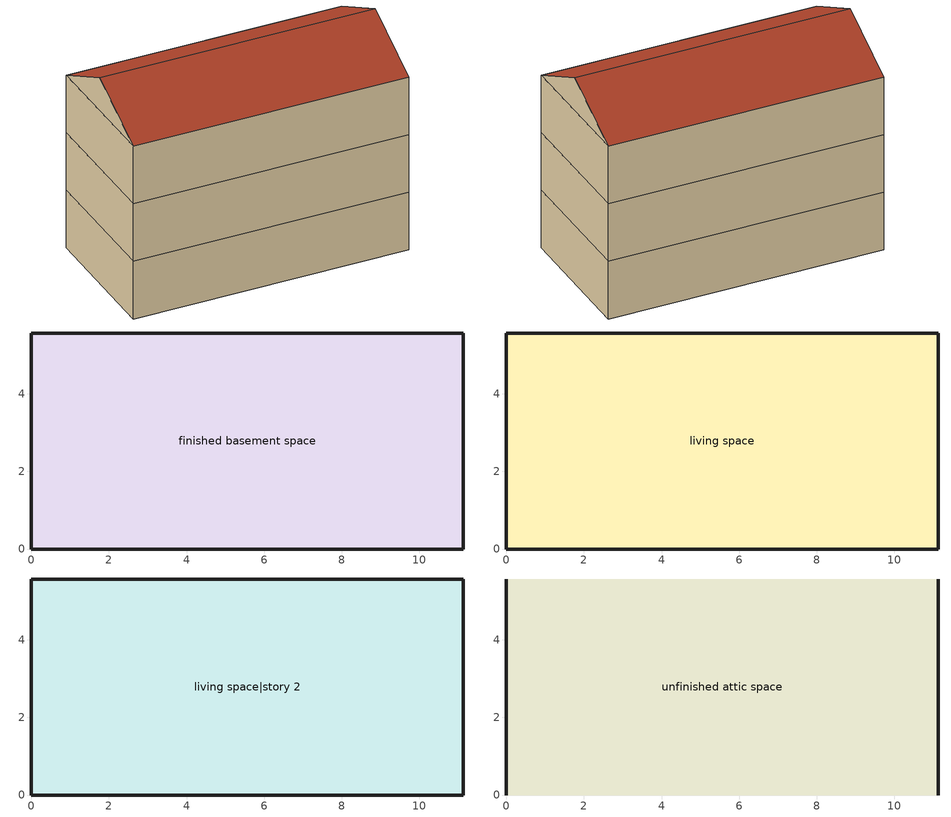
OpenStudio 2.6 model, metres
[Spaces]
finished basement space
 floor foundation: 0,0 0,5.56 11.13,5.56 11.13,0 z-2.44
 wall foundation: 0,5.56 0,0 11.13,0 11.13,5.56 0,5.56 z-2.44:0
living space
 floor to finished basement space: 0,0 0,5.56 11.13,5.56 11.13,0 z0
 wall outside: 0,5.56 0,0 11.13,0 11.13,5.56 0,5.56 z0:2.44
living space|story 2
 floor to living space: 0,0 0,5.56 11.13,5.56 11.13,0 z2.44
 wall outside: 0,5.56 0,0 11.13,0 11.13,5.56 0,5.56 z2.44:4.88
unfinished attic space
 floor to living space|story 2: 0,5.56 11.13,5.56 11.13,0 0,0 z4.88
 wall outside: 0,2.78,6.27 0,5.56,4.88 0,0,4.88; 11.13,2.78,6.27 11.13,0,4.88 11.13,5.56,4.88
 roof outside: 11.13,2.78,6.27 0,2.78,6.27 0,0,4.88 11.13,0,4.88; 0,2.78,6.27 11.13,2.78,6.27 11.13,5.56,4.88 0,5.56,4.88
[Building]
Building 1: North Axis {deg}=0; Standards Number of Stories=3; Standards Number of Above Ground Stories=2; Standards Building Type=singlefamilydetached; Standards Number of Living Units=1
[Site]
Denver Intl Ap_CO_USA: Latitude {deg}=39.83; Longitude {deg}=-104.65; Time Zone {hr}=-7; Elevation {m}=1650
[ClimateZones]
Climate Zone Institution Name 2=Building America; Climate Zone Document Year 2=0; Climate Zone Value 2=Cold
[Site:WaterMainsTemperature]
Calculation Method=Correlation; Annual Average Outdoor Air Temperature {C}=10.8753; Maximum Difference In Monthly Average Outdoor Air Temperatures {deltaC}=23.1524
[Site:GroundTemperature:Deep]
10.8753, 10.8753, 10.8753, 10.8753, 10.8753, 10.8753, 10.8753, 10.8753, 10.8753, 10.8753, 10.8753, 10.8753
[ThermalZone] Use Ideal Air Loads=No
Name | Thermostat
living zone | living zone temperature setpoint
unfinished attic zone
finished basement zone | finished basement zone temperature setpoint
[Sizing:Zone] Zone Cooling Design Supply Air Temperature Input Method=SupplyAirTemperature; Zone Cooling Design Supply Air Temperature {C}=14; Zone Cooling Design Supply Air Temperature Difference {deltaC}=11.11; Zone Heating Design Supply Air Temperature Input Method=SupplyAirTemperature; Zone Heating Design Supply Air Temperature {C}=40; Zone Heating Design Supply Air Temperature Difference {deltaC}=11.11; Zone Cooling Design Supply Air Humidity Ratio {kg-H2O/kg-air}=0.0085; Zone Heating Design Supply Air Humidity Ratio {kg-H2O/kg-air}=0.008; Cooling Design Air Flow Method=DesignDay; Heating Design Air Flow Method=DesignDay; Account for Dedicated Outdoor Air System=No; Dedicated Outdoor Air System Control Strategy=NeutralSupplyAir; Dedicated Outdoor Air Low Setpoint Temperature for Design {C}=autosize; Dedicated Outdoor Air High Setpoint Temperature for Design {C}=autosize
living zone; unfinished attic zone; finished basement zone
[Zone equipment]
living zone: residential unit heater gas unitary system
finished basement zone: residential unit heater gas unitary system 1
[Space]
Name | Space Type | Thermal Zone | Building Unit
living space; living space|story 2 | Space Type 1 | living zone | unit 1
unfinished attic space | Space Type 2 | unfinished attic zone
finished basement space | Space Type 3 | finished basement zone | unit 1
[SpaceType]
Name | Standards Space Type
Space Type 1 | living
Space Type 2 | unfinished attic
Space Type 3 | finished basement
[BuildingUnit] Building Unit Type=Residential
unit 1; EPWWeatherInfo
[Coil:Heating:Gas] Availability Schedule=residential heating season; Gas Burner Efficiency=0.78; Nominal Capacity {W}=AutoSize; Parasitic Electric Load {W}=0; Parasitic Gas Load {W}=0; Fuel Type=NaturalGas
residential unit heater gas heating coil; residential unit heater gas heating coil 1
[Fan:OnOff] Availability Schedule=Always On Discrete; Fan Efficiency=1; Pressure Rise {Pa}=0; Maximum Flow Rate {m3/s}=autosize; Motor Efficiency=1; Motor In Airstream Fraction=1
Name | Fan Power Ratio Function of Speed Ratio Curve | Fan Efficiency Ratio Function of Speed Ratio Curve
residential unit heater gas fan | Fan On Off Power Curve | Fan On Off Efficiency Curve
residential unit heater gas fan 1 | Fan On Off Power Curve 1 | Fan On Off Efficiency Curve 1
[AirLoopHVAC:UnitarySystem] Control Type=Load; Dehumidification Control Type=None; Availability Schedule=Always On Discrete; Fan Placement=BlowThrough; Supply Air Fan Operating Mode Schedule=Always Off Discrete; DX Heating Coil Sizing Ratio=1; Use DOAS DX Cooling Coil=No; DOAS DX Cooling Coil Leaving Minimum Air Temperature {C}=2; Latent Load Control=SensibleOnlyLoadControl; Supply Air Flow Rate Method During Cooling Operation=SupplyAirFlowRate; Supply Air Flow Rate During Cooling Operation {m3/s}=1e-005; Supply Air Flow Rate During Heating Operation {m3/s}=autosize; Supply Air Flow Rate When No Cooling or Heating is Required {m3/s}=0; Maximum Supply Air Temperature {C}=48.8889; Maximum Outdoor Dry-Bulb Temperature for Supplemental Heater Operation {C}=21; Maximum Cycling Rate {cycles/hr}=2.5; Heat Pump Time Constant {s}=60; Fraction of On-Cycle Power Use=0.01; Heat Pump Fan Delay Time {s}=60; Ancilliary On-Cycle Electric Power {W}=0; Ancilliary Off-Cycle Electric Power {W}=0
Name | Controlling Zone or Thermostat Location | Supply Fan | Heating Coil
residential unit heater gas unitary system | living zone | residential unit heater gas fan | residential unit heater gas heating coil
residential unit heater gas unitary system 1 | finished basement zone | residential unit heater gas fan 1 | residential unit heater gas heating coil 1
[ThermostatSetpoint:DualSetpoint] Heating Setpoint Temperature Schedule=residential heating setpoint; Cooling Setpoint Temperature Schedule=residential cooling setpoint
living zone temperature setpoint; finished basement zone temperature setpoint
[Schedule:Constant]
Name | Value
Always On Discrete | 1
Always Off Discrete | 0
[Curve:Exponent] Coefficient1 Constant=1; Coefficient2 Constant=0; Coefficient3 Constant=0; Minimum Value of x=0; Maximum Value of x=1
Fan On Off Power Curve; Fan On Off Power Curve 1
[Curve:Cubic] Coefficient1 Constant=1; Coefficient2 x=0; Coefficient3 x**2=0; Coefficient4 x**3=0; Minimum Value of x=0; Maximum Value of x=1
Fan On Off Efficiency Curve; Fan On Off Efficiency Curve 1
[Schedule:Ruleset]
Name | Default Day Schedule
residential heating season | Schedule Day 1
residential heating setpoint | Schedule Day 2
residential cooling setpoint | Schedule Day 3
[Schedule:Day]
Schedule Day 1; Schedule Day 2; Schedule Day 3: 24, 0, 0
residential heating season allday1; residential heating season allday2; residential heating season allday3; residential heating season allday4; residential heating season allday5; residential heating season allday6; residential heating season allday7; residential heating season allday8; residential heating season allday9; residential heating season allday10; residential heating season allday11; residential heating season allday12: 24, 0, 1
residential heating setpoint allday1; residential heating setpoint allday2; residential heating setpoint allday3; residential heating setpoint allday4; residential heating setpoint allday5; residential heating setpoint allday6; residential heating setpoint allday7; residential heating setpoint allday8; residential heating setpoint allday9; residential heating setpoint allday10; residential heating setpoint allday11; residential heating setpoint allday12: 24, 0, 21.6667
residential cooling setpoint allday1; residential cooling setpoint allday2; residential cooling setpoint allday3; residential cooling setpoint allday4; residential cooling setpoint allday5; residential cooling setpoint allday6; residential cooling setpoint allday7; residential cooling setpoint allday8; residential cooling setpoint allday9; residential cooling setpoint allday10; residential cooling setpoint allday11; residential cooling setpoint allday12: 24, 0, 24.4444
[Schedule:Rule] Apply Sunday=Yes; Apply Monday=Yes; Apply Tuesday=Yes; Apply Wednesday=Yes; Apply Thursday=Yes; Apply Friday=Yes; Apply Saturday=Yes; Date Specification Type=DateRange; Start Day=1
Name | Schedule Ruleset | Rule Order | Day Schedule | Start Month | End Month | End Day
residential heating season allday ruleset1 | residential heating season | 11 | residential heating season allday1 | 1 | 1 | 31
residential heating season allday ruleset2 | residential heating season | 10 | residential heating season allday2 | 2 | 2 | 28
residential heating season allday ruleset3 | residential heating season | 9 | residential heating season allday3 | 3 | 3 | 31
residential heating season allday ruleset4 | residential heating season | 8 | residential heating season allday4 | 4 | 4 | 30
residential heating season allday ruleset5 | residential heating season | 7 | residential heating season allday5 | 5 | 5 | 31
residential heating season allday ruleset6 | residential heating season | 6 | residential heating season allday6 | 6 | 6 | 30
residential heating season allday ruleset7 | residential heating season | 5 | residential heating season allday7 | 7 | 7 | 31
residential heating season allday ruleset8 | residential heating season | 4 | residential heating season allday8 | 8 | 8 | 31
residential heating season allday ruleset9 | residential heating season | 3 | residential heating season allday9 | 9 | 9 | 30
residential heating season allday ruleset10 | residential heating season | 2 | residential heating season allday10 | 10 | 10 | 31
residential heating season allday ruleset11 | residential heating season | 1 | residential heating season allday11 | 11 | 11 | 30
residential heating season allday ruleset12 | residential heating season | 0 | residential heating season allday12 | 12 | 12 | 31
residential heating setpoint allday ruleset1 | residential heating setpoint | 11 | residential heating setpoint allday1 | 1 | 1 | 31
residential heating setpoint allday ruleset2 | residential heating setpoint | 10 | residential heating setpoint allday2 | 2 | 2 | 28
residential heating setpoint allday ruleset3 | residential heating setpoint | 9 | residential heating setpoint allday3 | 3 | 3 | 31
residential heating setpoint allday ruleset4 | residential heating setpoint | 8 | residential heating setpoint allday4 | 4 | 4 | 30
residential heating setpoint allday ruleset5 | residential heating setpoint | 7 | residential heating setpoint allday5 | 5 | 5 | 31
residential heating setpoint allday ruleset6 | residential heating setpoint | 6 | residential heating setpoint allday6 | 6 | 6 | 30
residential heating setpoint allday ruleset7 | residential heating setpoint | 5 | residential heating setpoint allday7 | 7 | 7 | 31
residential heating setpoint allday ruleset8 | residential heating setpoint | 4 | residential heating setpoint allday8 | 8 | 8 | 31
residential heating setpoint allday ruleset9 | residential heating setpoint | 3 | residential heating setpoint allday9 | 9 | 9 | 30
residential heating setpoint allday ruleset10 | residential heating setpoint | 2 | residential heating setpoint allday10 | 10 | 10 | 31
residential heating setpoint allday ruleset11 | residential heating setpoint | 1 | residential heating setpoint allday11 | 11 | 11 | 30
residential heating setpoint allday ruleset12 | residential heating setpoint | 0 | residential heating setpoint allday12 | 12 | 12 | 31
residential cooling setpoint allday ruleset1 | residential cooling setpoint | 11 | residential cooling setpoint allday1 | 1 | 1 | 31
residential cooling setpoint allday ruleset2 | residential cooling setpoint | 10 | residential cooling setpoint allday2 | 2 | 2 | 28
residential cooling setpoint allday ruleset3 | residential cooling setpoint | 9 | residential cooling setpoint allday3 | 3 | 3 | 31
residential cooling setpoint allday ruleset4 | residential cooling setpoint | 8 | residential cooling setpoint allday4 | 4 | 4 | 30
residential cooling setpoint allday ruleset5 | residential cooling setpoint | 7 | residential cooling setpoint allday5 | 5 | 5 | 31
residential cooling setpoint allday ruleset6 | residential cooling setpoint | 6 | residential cooling setpoint allday6 | 6 | 6 | 30
residential cooling setpoint allday ruleset7 | residential cooling setpoint | 5 | residential cooling setpoint allday7 | 7 | 7 | 31
residential cooling setpoint allday ruleset8 | residential cooling setpoint | 4 | residential cooling setpoint allday8 | 8 | 8 | 31
residential cooling setpoint allday ruleset9 | residential cooling setpoint | 3 | residential cooling setpoint allday9 | 9 | 9 | 30
residential cooling setpoint allday ruleset10 | residential cooling setpoint | 2 | residential cooling setpoint allday10 | 10 | 10 | 31
residential cooling setpoint allday ruleset11 | residential cooling setpoint | 1 | residential cooling setpoint allday11 | 11 | 11 | 30
residential cooling setpoint allday ruleset12 | residential cooling setpoint | 0 | residential cooling setpoint allday12 | 12 | 12 | 31
